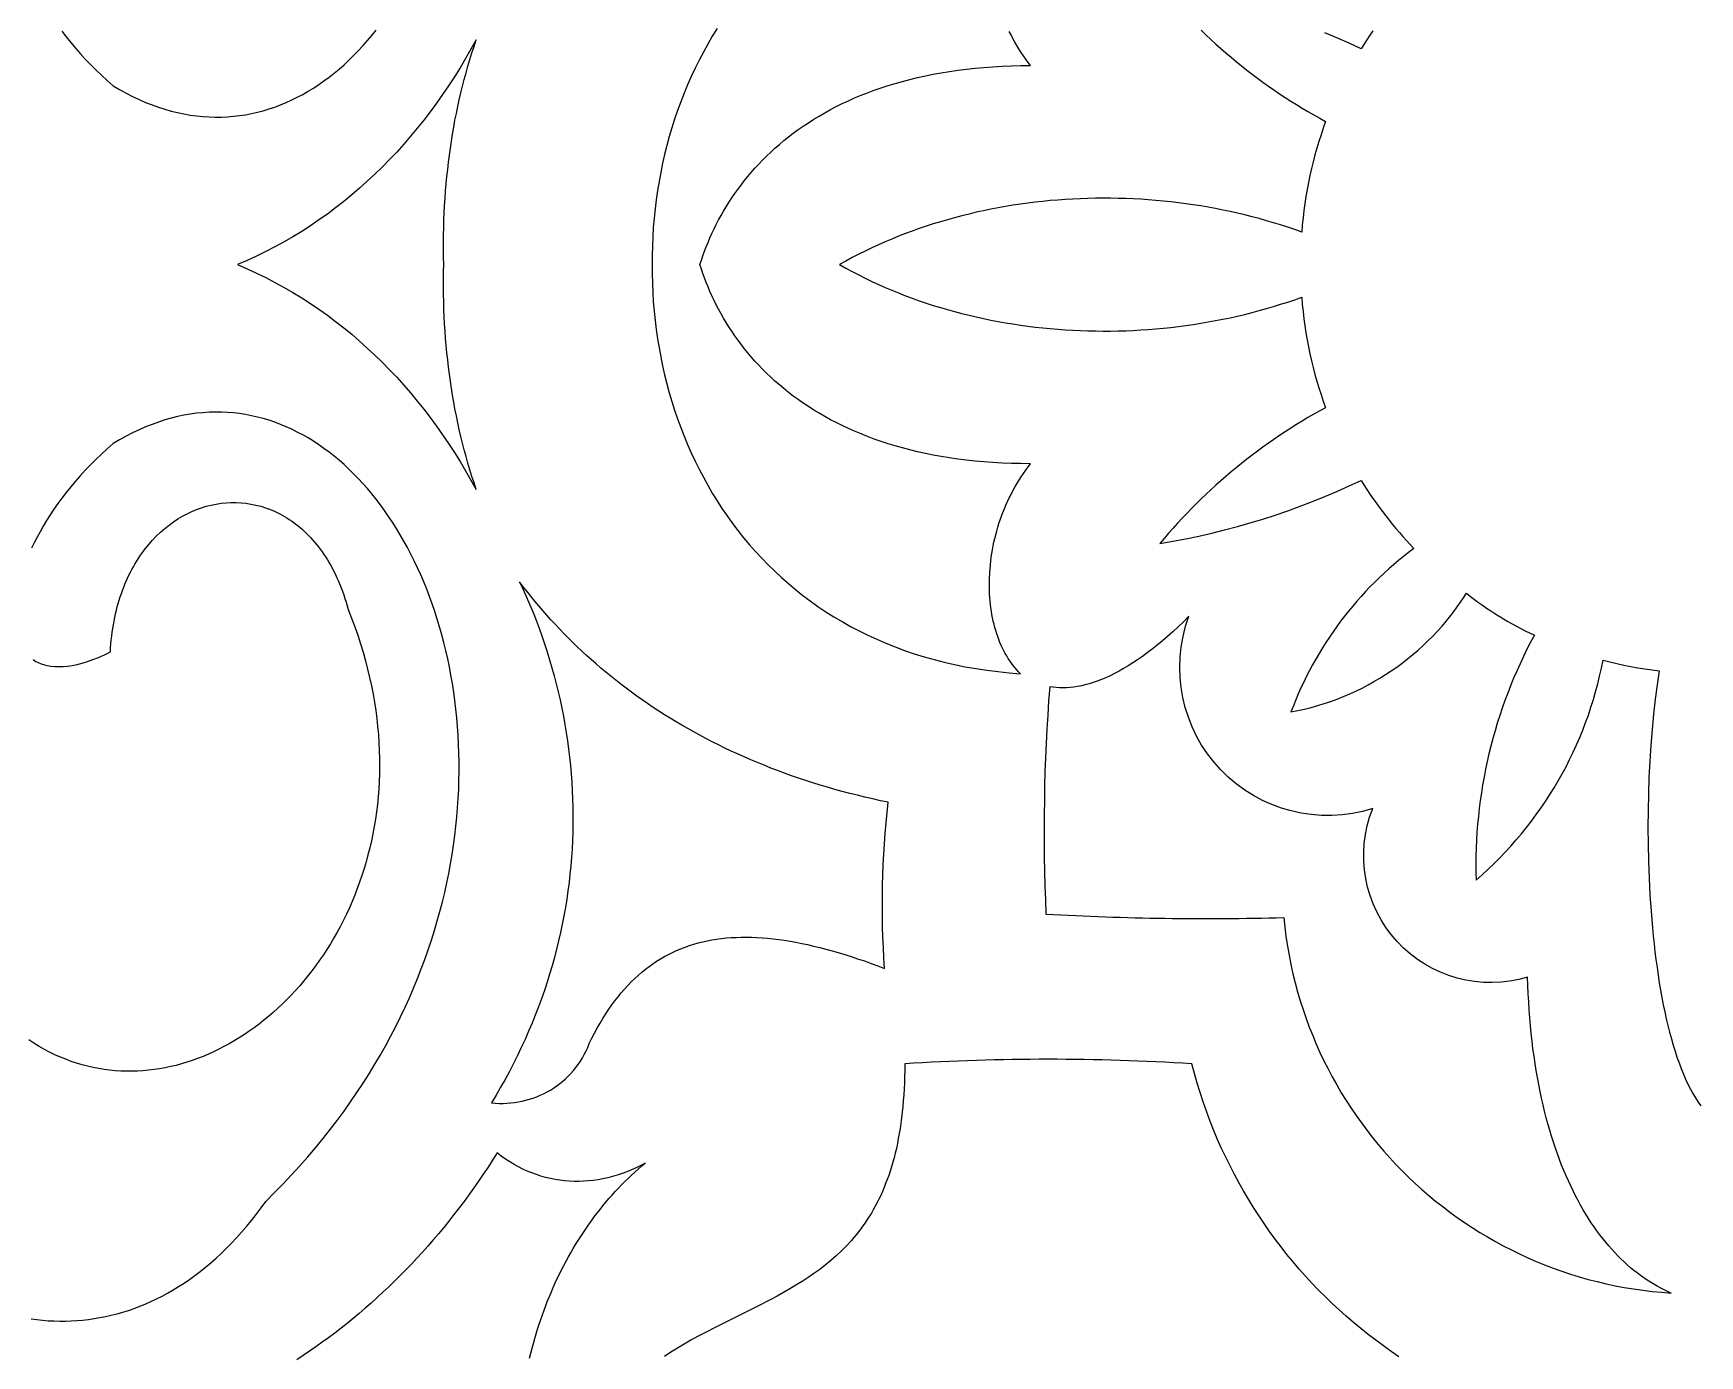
# Model space of a CAD drawing. Extents: x -4950 to -2150, y -1354 to 1346.
# Drawn here: x -2712.7 to -2500.7, y -1168.7 to -1000.5 of the extents above; entities that cross this region are included whole.
import ezdxf

# ---------------------------------------------------------------- set-up
doc = ezdxf.new("R2010")
doc.units = 0
doc.layers.add('LAYER_1', color=18, linetype='CONTINUOUS')

msp = doc.modelspace()

# ---------------------------------------------------------------- linework, layer by layer
at = {"layer": 'LAYER_1'}
for points in [[(-2709.1, -1000.2), (-2708.56, -1000.91), (-2707.99, -1001.62), (-2707.39, -1002.33), (-2706.78, -1003.03), (-2706.14, -1003.73), (-2705.48, -1004.43), (-2704.79, -1005.11), (-2704.08, -1005.79), (-2703.35, -1006.46), (-2702.6, -1007.13), (-2701.77, -1007.62), (-2700.94, -1008.07), (-2700.11, -1008.49), (-2699.29, -1008.88), (-2698.47, -1009.24), (-2697.64, -1009.57), (-2696.83, -1009.86), (-2696.01, -1010.12), (-2695.2, -1010.35), (-2694.39, -1010.55), (-2693.58, -1010.72), (-2692.78, -1010.86), (-2691.98, -1010.97), (-2691.18, -1011.05), (-2690.39, -1011.1), (-2689.6, -1011.12), (-2688.82, -1011.12), (-2688.04, -1011.08), (-2687.27, -1011.02), (-2686.5, -1010.93), (-2685.74, -1010.82), (-2684.98, -1010.67), (-2684.23, -1010.5), (-2683.49, -1010.31), (-2682.75, -1010.08), (-2682.02, -1009.84), (-2681.29, -1009.56), (-2680.57, -1009.27), (-2679.86, -1008.94), (-2679.16, -1008.6), (-2678.47, -1008.23), (-2677.78, -1007.83), (-2677.1, -1007.42), (-2676.43, -1006.98), (-2675.77, -1006.51), (-2675.12, -1006.03), (-2674.47, -1005.52), (-2673.84, -1005), (-2673.22, -1004.45), (-2672.6, -1003.88), (-2672, -1003.29), (-2671.4, -1002.67), (-2670.82, -1002.04), (-2670.24, -1001.39), (-2669.68, -1000.72), (-2669.13, -1000.04)], [(-2625.75, -999.84), (-2626.36, -1000.83), (-2626.94, -1001.83), (-2627.5, -1002.84), (-2628.04, -1003.86), (-2628.56, -1004.9), (-2629.05, -1005.95), (-2629.52, -1007.01), (-2629.96, -1008.09), (-2630.38, -1009.17), (-2630.78, -1010.26), (-2631.16, -1011.36), (-2631.51, -1012.48), (-2631.84, -1013.6), (-2632.15, -1014.72), (-2632.43, -1015.86), (-2632.69, -1017), (-2632.93, -1018.15), (-2633.14, -1019.31), (-2633.33, -1020.47), (-2633.5, -1021.63), (-2633.64, -1022.8), (-2633.77, -1023.98), (-2633.87, -1025.16), (-2633.94, -1026.34), (-2633.99, -1027.52), (-2634.02, -1028.71), (-2634.03, -1029.89), (-2634.02, -1031.08), (-2633.99, -1032.26), (-2633.94, -1033.45), (-2633.87, -1034.63), (-2633.77, -1035.81), (-2633.64, -1036.98), (-2633.5, -1038.15), (-2633.33, -1039.32), (-2633.14, -1040.48), (-2632.93, -1041.63), (-2632.69, -1042.78), (-2632.43, -1043.92), (-2632.15, -1045.06), (-2631.84, -1046.19), (-2631.51, -1047.31), (-2631.16, -1048.42), (-2630.78, -1049.52), (-2630.38, -1050.62), (-2629.96, -1051.7), (-2629.52, -1052.77), (-2629.05, -1053.83), (-2628.56, -1054.88), (-2628.04, -1055.92), (-2627.5, -1056.95), (-2626.94, -1057.96), (-2626.36, -1058.96), (-2625.75, -1059.94), (-2625.13, -1060.91), (-2624.47, -1061.87), (-2623.8, -1062.81), (-2623.1, -1063.73), (-2622.38, -1064.64), (-2621.63, -1065.53), (-2620.87, -1066.4), (-2620.07, -1067.26), (-2619.26, -1068.09), (-2618.42, -1068.91), (-2617.56, -1069.71), (-2616.68, -1070.48), (-2615.78, -1071.24), (-2614.85, -1071.98), (-2613.9, -1072.69), (-2612.92, -1073.38), (-2611.92, -1074.05), (-2610.9, -1074.7), (-2609.86, -1075.32), (-2608.79, -1075.92), (-2607.7, -1076.5), (-2606.59, -1077.04), (-2605.45, -1077.57), (-2604.29, -1078.07), (-2603.11, -1078.54), (-2601.91, -1078.98), (-2600.68, -1079.4), (-2599.43, -1079.79), (-2598.15, -1080.15), (-2596.86, -1080.48), (-2595.54, -1080.78), (-2594.19, -1081.05), (-2592.83, -1081.29), (-2591.44, -1081.5), (-2590.03, -1081.68), (-2588.59, -1081.82), (-2587.14, -1081.94), (-2587.39, -1081.69), (-2587.63, -1081.44), (-2587.86, -1081.17), (-2588.09, -1080.9), (-2588.3, -1080.61), (-2588.52, -1080.31), (-2588.72, -1080.01), (-2588.91, -1079.69), (-2589.1, -1079.37), (-2589.28, -1079.03), (-2589.45, -1078.69), (-2589.61, -1078.34), (-2589.77, -1077.98), (-2589.91, -1077.61), (-2590.05, -1077.23), (-2590.18, -1076.85), (-2590.3, -1076.46), (-2590.42, -1076.06), (-2590.52, -1075.66), (-2590.62, -1075.25), (-2590.71, -1074.83), (-2590.79, -1074.41), (-2590.86, -1073.99), (-2590.92, -1073.56), (-2590.98, -1073.12), (-2591.02, -1072.68), (-2591.06, -1072.23), (-2591.09, -1071.78), (-2591.1, -1071.33), (-2591.11, -1070.87), (-2591.11, -1069.95), (-2591.07, -1069.01), (-2591.03, -1068.54), (-2590.99, -1068.07), (-2590.93, -1067.6), (-2590.87, -1067.12), (-2590.8, -1066.65), (-2590.72, -1066.17), (-2590.63, -1065.69), (-2590.53, -1065.22), (-2590.42, -1064.74), (-2590.3, -1064.26), (-2590.17, -1063.79), (-2590.03, -1063.31), (-2589.89, -1062.84), (-2589.73, -1062.36), (-2589.56, -1061.89), (-2589.39, -1061.42), (-2589.2, -1060.96), (-2589, -1060.49), (-2588.8, -1060.03), (-2588.58, -1059.57), (-2588.36, -1059.12), (-2588.12, -1058.67), (-2587.87, -1058.22), (-2587.62, -1057.78), (-2587.35, -1057.34), (-2587.07, -1056.9), (-2586.79, -1056.48), (-2586.49, -1056.05), (-2586.18, -1055.63), (-2585.86, -1055.22), (-2587.09, -1055.21), (-2588.3, -1055.18), (-2589.49, -1055.14), (-2590.66, -1055.07), (-2591.81, -1054.99), (-2592.93, -1054.88), (-2594.04, -1054.76), (-2595.12, -1054.63), (-2596.19, -1054.47), (-2597.23, -1054.3), (-2598.26, -1054.12), (-2599.26, -1053.92), (-2600.25, -1053.7), (-2601.22, -1053.47), (-2602.16, -1053.22), (-2603.09, -1052.96), (-2604, -1052.68), (-2604.89, -1052.39), (-2605.76, -1052.09), (-2606.61, -1051.77), (-2607.44, -1051.44), (-2608.26, -1051.1), (-2609.05, -1050.75), (-2609.83, -1050.38), (-2610.59, -1050), (-2611.34, -1049.62), (-2612.06, -1049.22), (-2612.77, -1048.81), (-2613.46, -1048.39), (-2614.14, -1047.96), (-2614.79, -1047.52), (-2615.43, -1047.07), (-2616.06, -1046.61), (-2616.66, -1046.15), (-2617.25, -1045.67), (-2617.83, -1045.19), (-2618.39, -1044.7), (-2618.93, -1044.21), (-2619.45, -1043.7), (-2619.97, -1043.2), (-2620.46, -1042.68), (-2620.94, -1042.16), (-2621.41, -1041.63), (-2621.86, -1041.1), (-2622.29, -1040.56), (-2622.71, -1040.02), (-2623.12, -1039.48), (-2623.51, -1038.93), (-2623.89, -1038.37), (-2624.25, -1037.82), (-2624.6, -1037.26), (-2624.93, -1036.7), (-2625.25, -1036.14), (-2625.56, -1035.57), (-2625.86, -1035), (-2626.14, -1034.44), (-2626.41, -1033.87), (-2626.66, -1033.3), (-2626.9, -1032.73), (-2627.13, -1032.16), (-2627.35, -1031.59), (-2627.56, -1031.02), (-2627.75, -1030.46), (-2627.93, -1029.89), (-2627.75, -1029.33), (-2627.56, -1028.76), (-2627.35, -1028.19), (-2627.13, -1027.62), (-2626.9, -1027.06), (-2626.66, -1026.49), (-2626.41, -1025.92), (-2626.14, -1025.35), (-2625.86, -1024.78), (-2625.56, -1024.21), (-2625.25, -1023.65), (-2624.93, -1023.09), (-2624.6, -1022.53), (-2624.25, -1021.97), (-2623.89, -1021.41), (-2623.51, -1020.86), (-2623.12, -1020.31), (-2622.71, -1019.76), (-2622.29, -1019.22), (-2621.86, -1018.69), (-2621.41, -1018.15), (-2620.94, -1017.63), (-2620.46, -1017.11), (-2619.97, -1016.59), (-2619.45, -1016.08), (-2618.93, -1015.58), (-2618.39, -1015.08), (-2617.83, -1014.59), (-2617.25, -1014.11), (-2616.66, -1013.64), (-2616.06, -1013.17), (-2615.43, -1012.71), (-2614.79, -1012.27), (-2614.14, -1011.83), (-2613.46, -1011.4), (-2612.77, -1010.98), (-2612.06, -1010.57), (-2611.34, -1010.17), (-2610.59, -1009.78), (-2609.83, -1009.4), (-2609.05, -1009.04), (-2608.26, -1008.68), (-2607.44, -1008.34), (-2606.61, -1008.01), (-2605.76, -1007.7), (-2604.89, -1007.39), (-2604, -1007.1), (-2603.09, -1006.83), (-2602.16, -1006.57), (-2601.22, -1006.32), (-2600.25, -1006.09), (-2599.26, -1005.87), (-2598.26, -1005.67), (-2597.23, -1005.48), (-2596.19, -1005.31), (-2595.12, -1005.16), (-2594.04, -1005.02), (-2592.93, -1004.9), (-2591.81, -1004.8), (-2590.66, -1004.71), (-2589.49, -1004.65), (-2588.3, -1004.6), (-2587.09, -1004.57), (-2585.86, -1004.56), (-2586.18, -1004.15), (-2586.49, -1003.73), (-2586.79, -1003.31), (-2587.07, -1002.88), (-2587.35, -1002.45), (-2587.62, -1002.01), (-2587.87, -1001.57), (-2588.12, -1001.12), (-2588.36, -1000.67), (-2588.58, -1000.21)], [(-2542.32, -1000.14), (-2542.7, -1000.71), (-2543.09, -1001.28), (-2543.46, -1001.86), (-2543.83, -1002.44), (-2545.35, -1001.73), (-2546.89, -1001.05), (-2548.44, -1000.39)], [(-2713.02, -1164.04), (-2712.29, -1164.13), (-2711.57, -1164.21), (-2710.84, -1164.27), (-2710.12, -1164.3), (-2709.39, -1164.32), (-2708.66, -1164.32), (-2707.93, -1164.29), (-2707.2, -1164.25), (-2706.47, -1164.19), (-2705.74, -1164.11), (-2705.01, -1164.01), (-2704.28, -1163.88), (-2703.55, -1163.74), (-2702.83, -1163.58), (-2702.1, -1163.39), (-2701.38, -1163.19), (-2700.65, -1162.96), (-2699.93, -1162.71), (-2699.21, -1162.44), (-2698.5, -1162.15), (-2697.78, -1161.83), (-2697.07, -1161.5), (-2696.36, -1161.14), (-2695.66, -1160.76), (-2694.96, -1160.36), (-2694.26, -1159.93), (-2693.57, -1159.48), (-2692.88, -1159.01), (-2692.19, -1158.52), (-2691.51, -1158), (-2690.83, -1157.46), (-2690.16, -1156.9), (-2689.5, -1156.31), (-2688.84, -1155.7), (-2688.18, -1155.06), (-2687.53, -1154.4), (-2686.89, -1153.72), (-2686.25, -1153.01), (-2685.62, -1152.28), (-2685, -1151.52), (-2684.38, -1150.74), (-2683.77, -1149.93), (-2683.17, -1149.09), (-2682.05, -1147.98), (-2680.95, -1146.85), (-2679.88, -1145.72), (-2678.85, -1144.58), (-2677.84, -1143.44), (-2676.86, -1142.28), (-2675.91, -1141.12), (-2674.98, -1139.96), (-2674.09, -1138.79), (-2673.22, -1137.61), (-2672.38, -1136.43), (-2671.57, -1135.24), (-2670.78, -1134.05), (-2670.02, -1132.85), (-2669.29, -1131.65), (-2668.59, -1130.45), (-2667.91, -1129.24), (-2667.25, -1128.03), (-2666.62, -1126.82), (-2666.02, -1125.6), (-2665.45, -1124.39), (-2664.89, -1123.17), (-2664.37, -1121.95), (-2663.86, -1120.73), (-2663.39, -1119.51), (-2662.93, -1118.29), (-2662.5, -1117.07), (-2662.09, -1115.85), (-2661.71, -1114.63), (-2661.35, -1113.41), (-2661.02, -1112.2), (-2660.7, -1110.98), (-2660.41, -1109.77), (-2660.14, -1108.56), (-2659.9, -1107.35), (-2659.67, -1106.14), (-2659.47, -1104.94), (-2659.29, -1103.75), (-2659.13, -1102.55), (-2658.99, -1101.36), (-2658.87, -1100.18), (-2658.77, -1099), (-2658.69, -1097.83), (-2658.63, -1096.66), (-2658.6, -1095.49), (-2658.58, -1094.34), (-2658.58, -1093.19), (-2658.6, -1092.05), (-2658.64, -1090.91), (-2658.7, -1089.78), (-2658.78, -1088.67), (-2658.87, -1087.56), (-2658.98, -1086.45), (-2659.11, -1085.36), (-2659.26, -1084.28), (-2659.43, -1083.2), (-2659.61, -1082.14), (-2659.81, -1081.08), (-2660.03, -1080.04), (-2660.26, -1079.01), (-2660.51, -1077.99), (-2660.78, -1076.98), (-2661.06, -1075.98), (-2661.36, -1075), (-2661.67, -1074.02), (-2662, -1073.07), (-2662.34, -1072.12), (-2662.7, -1071.19), (-2663.07, -1070.27), (-2663.46, -1069.36), (-2663.86, -1068.47), (-2664.28, -1067.6), (-2664.7, -1066.74), (-2665.14, -1065.9), (-2665.6, -1065.07), (-2666.07, -1064.26), (-2666.55, -1063.46), (-2667.04, -1062.68), (-2667.54, -1061.92), (-2668.06, -1061.18), (-2668.59, -1060.46), (-2669.13, -1059.75), (-2669.68, -1059.06), (-2670.24, -1058.39), (-2670.82, -1057.74), (-2671.4, -1057.11), (-2672, -1056.5), (-2672.6, -1055.91), (-2673.22, -1055.34), (-2673.84, -1054.79), (-2674.47, -1054.26), (-2675.12, -1053.76), (-2675.77, -1053.27), (-2676.43, -1052.81), (-2677.1, -1052.37), (-2677.78, -1051.95), (-2678.47, -1051.56), (-2679.16, -1051.19), (-2679.86, -1050.84), (-2680.57, -1050.52), (-2681.29, -1050.22), (-2682.02, -1049.95), (-2682.75, -1049.7), (-2683.49, -1049.48), (-2684.23, -1049.28), (-2684.98, -1049.11), (-2685.74, -1048.97), (-2686.5, -1048.85), (-2687.27, -1048.76), (-2688.04, -1048.7), (-2688.82, -1048.67), (-2689.6, -1048.66), (-2690.39, -1048.68), (-2691.18, -1048.73), (-2691.98, -1048.81), (-2692.78, -1048.92), (-2693.58, -1049.06), (-2694.39, -1049.23), (-2695.2, -1049.43), (-2696.01, -1049.66), (-2696.83, -1049.93), (-2697.64, -1050.22), (-2698.47, -1050.54), (-2699.29, -1050.9), (-2700.11, -1051.29), (-2700.94, -1051.71), (-2701.77, -1052.17), (-2702.6, -1052.66), (-2703.35, -1053.32), (-2704.08, -1053.99), (-2704.79, -1054.67), (-2705.48, -1055.36), (-2706.14, -1056.05), (-2706.78, -1056.75), (-2707.39, -1057.46), (-2707.99, -1058.16), (-2708.56, -1058.88), (-2709.1, -1059.59), (-2709.63, -1060.3), (-2710.12, -1061.02), (-2710.6, -1061.74), (-2711.05, -1062.45), (-2711.48, -1063.17), (-2711.89, -1063.88), (-2712.27, -1064.58), (-2712.63, -1065.29), (-2712.96, -1065.99)], [(-2712.76, -1080.15), (-2712.59, -1080.27), (-2712.41, -1080.37), (-2712.22, -1080.47), (-2712.03, -1080.56), (-2711.83, -1080.64), (-2711.62, -1080.72), (-2711.41, -1080.79), (-2711.19, -1080.85), (-2710.97, -1080.9), (-2710.74, -1080.94), (-2710.5, -1080.98), (-2710.01, -1081.03), (-2709.49, -1081.04), (-2708.95, -1081.03), (-2708.39, -1080.97), (-2707.79, -1080.88), (-2707.18, -1080.76), (-2706.53, -1080.59), (-2705.87, -1080.39), (-2705.17, -1080.15), (-2704.45, -1079.87), (-2703.71, -1079.55), (-2702.94, -1079.18), (-2702.91, -1078.67), (-2702.87, -1078.16), (-2702.83, -1077.66), (-2702.77, -1077.16), (-2702.71, -1076.67), (-2702.64, -1076.19), (-2702.56, -1075.72), (-2702.48, -1075.25), (-2702.38, -1074.79), (-2702.29, -1074.33), (-2702.18, -1073.88), (-2702.07, -1073.44), (-2701.95, -1073.01), (-2701.82, -1072.58), (-2701.69, -1072.16), (-2701.55, -1071.75), (-2701.4, -1071.34), (-2701.25, -1070.94), (-2701.09, -1070.55), (-2700.93, -1070.16), (-2700.75, -1069.78), (-2700.58, -1069.41), (-2700.4, -1069.04), (-2700.21, -1068.68), (-2700.02, -1068.33), (-2699.82, -1067.99), (-2699.62, -1067.65), (-2699.41, -1067.32), (-2699.19, -1067), (-2698.98, -1066.68), (-2698.75, -1066.37), (-2698.53, -1066.07), (-2698.06, -1065.49), (-2697.57, -1064.94), (-2697.07, -1064.42), (-2696.55, -1063.92), (-2696.02, -1063.46), (-2695.48, -1063.03), (-2694.92, -1062.62), (-2694.35, -1062.25), (-2693.77, -1061.9), (-2693.18, -1061.59), (-2692.59, -1061.31), (-2691.98, -1061.06), (-2691.37, -1060.83), (-2690.75, -1060.64), (-2690.12, -1060.48), (-2689.5, -1060.36), (-2688.86, -1060.26), (-2688.23, -1060.19), (-2687.6, -1060.16), (-2686.96, -1060.16), (-2686.32, -1060.19), (-2685.69, -1060.25), (-2685.06, -1060.35), (-2684.43, -1060.48), (-2683.81, -1060.64), (-2683.19, -1060.83), (-2682.57, -1061.06), (-2681.97, -1061.32), (-2681.37, -1061.62), (-2680.78, -1061.95), (-2680.48, -1062.12), (-2680.2, -1062.31), (-2679.91, -1062.5), (-2679.62, -1062.7), (-2679.34, -1062.91), (-2679.07, -1063.13), (-2678.79, -1063.36), (-2678.52, -1063.6), (-2678.25, -1063.84), (-2677.99, -1064.1), (-2677.73, -1064.36), (-2677.47, -1064.63), (-2677.21, -1064.91), (-2676.96, -1065.2), (-2676.72, -1065.49), (-2676.48, -1065.8), (-2676.24, -1066.11), (-2676.01, -1066.44), (-2675.78, -1066.77), (-2675.55, -1067.11), (-2675.33, -1067.46), (-2675.12, -1067.82), (-2674.91, -1068.19), (-2674.7, -1068.56), (-2674.51, -1068.95), (-2674.31, -1069.34), (-2674.12, -1069.75), (-2673.94, -1070.16), (-2673.76, -1070.58), (-2673.59, -1071.01), (-2673.42, -1071.45), (-2673.26, -1071.9), (-2673.11, -1072.36), (-2672.96, -1072.83), (-2672.82, -1073.3), (-2672.68, -1073.79), (-2672.26, -1074.88), (-2671.85, -1075.97), (-2671.47, -1077.06), (-2671.12, -1078.14), (-2670.79, -1079.21), (-2670.49, -1080.29), (-2670.22, -1081.35), (-2669.96, -1082.42), (-2669.73, -1083.47), (-2669.53, -1084.53), (-2669.35, -1085.57), (-2669.19, -1086.61), (-2669.05, -1087.65), (-2668.94, -1088.68), (-2668.85, -1089.7), (-2668.78, -1090.71), (-2668.73, -1091.72), (-2668.71, -1092.72), (-2668.7, -1093.72), (-2668.72, -1094.7), (-2668.75, -1095.68), (-2668.81, -1096.65), (-2668.89, -1097.62), (-2668.98, -1098.57), (-2669.1, -1099.52), (-2669.23, -1100.45), (-2669.38, -1101.38), (-2669.55, -1102.3), (-2669.74, -1103.21), (-2669.95, -1104.11), (-2670.17, -1105), (-2670.41, -1105.88), (-2670.67, -1106.75), (-2670.94, -1107.61), (-2671.23, -1108.45), (-2671.54, -1109.29), (-2671.86, -1110.12), (-2672.19, -1110.93), (-2672.54, -1111.73), (-2672.91, -1112.53), (-2673.29, -1113.31), (-2673.68, -1114.07), (-2674.09, -1114.83), (-2674.51, -1115.57), (-2674.95, -1116.3), (-2675.39, -1117.02), (-2675.85, -1117.72), (-2676.32, -1118.41), (-2676.81, -1119.08), (-2677.3, -1119.75), (-2677.81, -1120.39), (-2678.32, -1121.03), (-2678.85, -1121.65), (-2679.39, -1122.25), (-2679.94, -1122.84), (-2680.49, -1123.41), (-2681.06, -1123.97), (-2681.64, -1124.52), (-2682.22, -1125.04), (-2682.81, -1125.56), (-2683.42, -1126.05), (-2684.03, -1126.53), (-2684.64, -1126.99), (-2685.27, -1127.44), (-2685.9, -1127.86), (-2686.54, -1128.27), (-2687.18, -1128.67), (-2687.83, -1129.04), (-2688.49, -1129.4), (-2689.15, -1129.74), (-2689.81, -1130.06), (-2690.48, -1130.36), (-2691.16, -1130.65), (-2691.84, -1130.91), (-2692.52, -1131.16), (-2693.21, -1131.38), (-2693.9, -1131.59), (-2694.59, -1131.78), (-2695.29, -1131.94), (-2695.99, -1132.09), (-2696.69, -1132.22), (-2697.39, -1132.32), (-2698.1, -1132.41), (-2698.8, -1132.47), (-2699.51, -1132.51), (-2700.21, -1132.53), (-2700.92, -1132.53), (-2701.63, -1132.51), (-2702.33, -1132.46), (-2703.04, -1132.39), (-2703.74, -1132.3), (-2704.45, -1132.19), (-2705.15, -1132.05), (-2705.85, -1131.89), (-2706.55, -1131.71), (-2707.24, -1131.5), (-2707.93, -1131.27), (-2708.62, -1131.01), (-2709.31, -1130.74), (-2709.99, -1130.43), (-2710.67, -1130.1), (-2711.34, -1129.75), (-2712.01, -1129.37), (-2712.67, -1128.97), (-2713.33, -1128.54)], [(-2649.6, -1169.03), (-2649.45, -1168.4), (-2649.29, -1167.78), (-2649.12, -1167.16), (-2648.95, -1166.55), (-2648.77, -1165.94), (-2648.59, -1165.33), (-2648.39, -1164.73), (-2648.19, -1164.12), (-2647.98, -1163.53), (-2647.77, -1162.93), (-2647.55, -1162.35), (-2647.32, -1161.76), (-2647.08, -1161.18), (-2646.84, -1160.6), (-2646.59, -1160.03), (-2646.34, -1159.47), (-2646.08, -1158.9), (-2645.81, -1158.34), (-2645.53, -1157.79), (-2645.25, -1157.24), (-2644.96, -1156.7), (-2644.67, -1156.16), (-2644.37, -1155.63), (-2644.06, -1155.1), (-2643.75, -1154.57), (-2643.43, -1154.06), (-2643.1, -1153.54), (-2642.77, -1153.04), (-2642.43, -1152.54), (-2642.09, -1152.04), (-2641.74, -1151.55), (-2641.38, -1151.07), (-2641.02, -1150.59), (-2640.65, -1150.12), (-2640.27, -1149.65), (-2639.89, -1149.19), (-2639.51, -1148.74), (-2639.12, -1148.29), (-2638.72, -1147.85), (-2638.31, -1147.42), (-2637.91, -1146.99), (-2637.49, -1146.58), (-2637.07, -1146.16), (-2636.64, -1145.76), (-2636.21, -1145.36), (-2635.78, -1144.97), (-2635.33, -1144.58), (-2634.89, -1144.21), (-2635.47, -1144.52), (-2636.06, -1144.81), (-2636.65, -1145.08), (-2637.25, -1145.33), (-2637.85, -1145.55), (-2638.45, -1145.75), (-2639.06, -1145.93), (-2639.67, -1146.09), (-2640.28, -1146.22), (-2640.89, -1146.33), (-2641.5, -1146.42), (-2642.11, -1146.48), (-2642.73, -1146.53), (-2643.34, -1146.55), (-2643.95, -1146.54), (-2644.56, -1146.51), (-2645.16, -1146.46), (-2645.77, -1146.39), (-2646.37, -1146.29), (-2646.97, -1146.17), (-2647.57, -1146.03), (-2648.16, -1145.87), (-2648.74, -1145.68), (-2649.32, -1145.46), (-2649.9, -1145.23), (-2650.47, -1144.97), (-2651.04, -1144.69), (-2651.59, -1144.38), (-2652.14, -1144.05), (-2652.68, -1143.7), (-2653.22, -1143.32), (-2653.74, -1142.92), (-2654.32, -1143.83), (-2654.9, -1144.73), (-2655.5, -1145.62), (-2656.1, -1146.5), (-2656.71, -1147.37), (-2657.33, -1148.24), (-2657.95, -1149.09), (-2658.59, -1149.93), (-2659.23, -1150.76), (-2659.88, -1151.59), (-2660.54, -1152.4), (-2661.2, -1153.2), (-2661.88, -1153.99), (-2662.56, -1154.78), (-2663.25, -1155.55), (-2663.94, -1156.31), (-2664.65, -1157.06), (-2665.35, -1157.8), (-2666.07, -1158.53), (-2666.8, -1159.25), (-2667.53, -1159.96), (-2668.26, -1160.66), (-2669.01, -1161.34), (-2669.76, -1162.02), (-2670.51, -1162.68), (-2671.28, -1163.34), (-2672.05, -1163.98), (-2672.82, -1164.61), (-2673.6, -1165.23), (-2674.39, -1165.84), (-2675.18, -1166.44), (-2675.98, -1167.02), (-2676.79, -1167.6), (-2677.6, -1168.16), (-2678.41, -1168.71), (-2679.23, -1169.25)]]:
    msp.add_lwpolyline(points, dxfattribs=at)
for points in [[(-2564.18, -1000.07), (-2563.56, -1000.66), (-2562.93, -1001.25), (-2562.3, -1001.83), (-2561.66, -1002.39), (-2561.02, -1002.96), (-2560.36, -1003.51), (-2559.7, -1004.06), (-2559.04, -1004.6), (-2558.37, -1005.13), (-2557.69, -1005.65), (-2557, -1006.16), (-2556.31, -1006.67), (-2555.62, -1007.17), (-2554.92, -1007.66), (-2554.21, -1008.14), (-2553.49, -1008.61), (-2552.77, -1009.08), (-2552.05, -1009.53), (-2551.31, -1009.98), (-2550.58, -1010.42), (-2549.83, -1010.85), (-2549.09, -1011.27), (-2548.33, -1011.69), (-2548.63, -1012.52), (-2548.92, -1013.36), (-2549.19, -1014.21), (-2549.45, -1015.06), (-2549.69, -1015.92), (-2549.92, -1016.79), (-2550.13, -1017.66), (-2550.33, -1018.54), (-2550.52, -1019.42), (-2550.69, -1020.31), (-2550.84, -1021.21), (-2550.98, -1022.1), (-2551.1, -1023.01), (-2551.21, -1023.92), (-2551.3, -1024.83), (-2551.38, -1025.75), (-2552.27, -1025.44), (-2553.16, -1025.13), (-2554.06, -1024.84), (-2554.96, -1024.56), (-2555.87, -1024.3), (-2556.78, -1024.04), (-2557.7, -1023.8), (-2558.62, -1023.57), (-2559.54, -1023.35), (-2560.47, -1023.14), (-2561.41, -1022.95), (-2562.34, -1022.76), (-2563.28, -1022.59), (-2564.23, -1022.43), (-2565.17, -1022.28), (-2566.12, -1022.15), (-2567.07, -1022.02), (-2568.02, -1021.91), (-2568.98, -1021.81), (-2569.93, -1021.72), (-2570.89, -1021.65), (-2571.85, -1021.58), (-2572.81, -1021.53), (-2573.77, -1021.49), (-2574.73, -1021.46), (-2575.69, -1021.45), (-2576.65, -1021.44), (-2577.62, -1021.45), (-2578.58, -1021.47), (-2579.54, -1021.5), (-2580.49, -1021.55), (-2581.45, -1021.6), (-2582.41, -1021.67), (-2583.36, -1021.75), (-2584.32, -1021.85), (-2585.27, -1021.95), (-2586.22, -1022.07), (-2587.17, -1022.2), (-2588.11, -1022.34), (-2589.05, -1022.5), (-2589.99, -1022.66), (-2590.92, -1022.84), (-2591.85, -1023.03), (-2592.78, -1023.23), (-2593.7, -1023.45), (-2594.62, -1023.68), (-2595.54, -1023.92), (-2596.45, -1024.17), (-2597.35, -1024.43), (-2598.25, -1024.71), (-2599.14, -1025), (-2600.03, -1025.3), (-2600.92, -1025.62), (-2601.79, -1025.94), (-2602.66, -1026.28), (-2603.53, -1026.63), (-2604.38, -1027), (-2605.23, -1027.37), (-2606.07, -1027.76), (-2606.91, -1028.16), (-2607.74, -1028.58), (-2608.56, -1029), (-2609.37, -1029.44), (-2610.17, -1029.89), (-2609.37, -1030.34), (-2608.56, -1030.78), (-2607.74, -1031.21), (-2606.91, -1031.62), (-2606.07, -1032.02), (-2605.23, -1032.41), (-2604.38, -1032.79), (-2603.53, -1033.15), (-2602.66, -1033.5), (-2601.79, -1033.84), (-2600.92, -1034.17), (-2600.03, -1034.48), (-2599.14, -1034.78), (-2598.25, -1035.07), (-2597.35, -1035.35), (-2596.45, -1035.61), (-2595.54, -1035.87), (-2594.62, -1036.11), (-2593.7, -1036.33), (-2592.78, -1036.55), (-2591.85, -1036.75), (-2590.92, -1036.94), (-2589.99, -1037.12), (-2589.05, -1037.29), (-2588.11, -1037.44), (-2587.17, -1037.59), (-2586.22, -1037.72), (-2585.27, -1037.83), (-2584.32, -1037.94), (-2583.36, -1038.03), (-2582.41, -1038.11), (-2581.45, -1038.18), (-2580.49, -1038.24), (-2579.54, -1038.28), (-2578.58, -1038.31), (-2577.62, -1038.33), (-2576.65, -1038.34), (-2575.69, -1038.34), (-2574.73, -1038.32), (-2573.77, -1038.3), (-2572.81, -1038.26), (-2571.85, -1038.2), (-2570.89, -1038.14), (-2569.93, -1038.06), (-2568.98, -1037.97), (-2568.02, -1037.87), (-2567.07, -1037.76), (-2566.12, -1037.64), (-2565.17, -1037.5), (-2564.23, -1037.35), (-2563.28, -1037.19), (-2562.34, -1037.02), (-2561.41, -1036.84), (-2560.47, -1036.64), (-2559.54, -1036.44), (-2558.62, -1036.22), (-2557.7, -1035.99), (-2556.78, -1035.74), (-2555.87, -1035.49), (-2554.96, -1035.22), (-2554.06, -1034.94), (-2553.16, -1034.65), (-2552.27, -1034.35), (-2551.38, -1034.04), (-2551.3, -1034.95), (-2551.21, -1035.87), (-2551.1, -1036.78), (-2550.98, -1037.68), (-2550.84, -1038.58), (-2550.69, -1039.47), (-2550.52, -1040.36), (-2550.33, -1041.25), (-2550.13, -1042.12), (-2549.92, -1042.99), (-2549.69, -1043.86), (-2549.45, -1044.72), (-2549.19, -1045.57), (-2548.92, -1046.42), (-2548.63, -1047.26), (-2548.33, -1048.1), (-2549.09, -1048.51), (-2549.83, -1048.93), (-2550.58, -1049.36), (-2551.31, -1049.8), (-2552.05, -1050.25), (-2552.77, -1050.71), (-2553.49, -1051.17), (-2554.21, -1051.65), (-2554.92, -1052.13), (-2555.62, -1052.62), (-2556.31, -1053.11), (-2557, -1053.62), (-2557.69, -1054.14), (-2558.37, -1054.66), (-2559.04, -1055.19), (-2559.7, -1055.73), (-2560.36, -1056.27), (-2561.02, -1056.83), (-2561.66, -1057.39), (-2562.3, -1057.96), (-2562.93, -1058.54), (-2563.56, -1059.12), (-2564.18, -1059.71), (-2564.79, -1060.31), (-2565.4, -1060.92), (-2565.99, -1061.54), (-2566.58, -1062.16), (-2567.17, -1062.79), (-2567.74, -1063.42), (-2568.31, -1064.07), (-2568.87, -1064.72), (-2569.43, -1065.38), (-2567.77, -1065.09), (-2566.11, -1064.77), (-2564.46, -1064.43), (-2562.82, -1064.05), (-2561.19, -1063.65), (-2559.56, -1063.22), (-2557.95, -1062.76), (-2556.34, -1062.27), (-2554.74, -1061.75), (-2553.15, -1061.2), (-2551.57, -1060.63), (-2550, -1060.03), (-2548.44, -1059.4), (-2546.89, -1058.74), (-2545.35, -1058.05), (-2543.83, -1057.34), (-2543.46, -1057.92), (-2543.09, -1058.5), (-2542.7, -1059.08), (-2542.32, -1059.64), (-2541.92, -1060.21), (-2541.52, -1060.76), (-2541.11, -1061.32), (-2540.69, -1061.86), (-2540.27, -1062.4), (-2539.83, -1062.94), (-2539.4, -1063.46), (-2538.95, -1063.99), (-2538.5, -1064.5), (-2538.04, -1065.01), (-2537.58, -1065.52), (-2537.11, -1066.01), (-2537.77, -1066.51), (-2538.42, -1067.02), (-2539.06, -1067.55), (-2539.69, -1068.08), (-2540.31, -1068.62), (-2540.92, -1069.18), (-2541.52, -1069.74), (-2542.11, -1070.32), (-2542.69, -1070.9), (-2543.26, -1071.5), (-2543.81, -1072.11), (-2544.36, -1072.72), (-2544.89, -1073.34), (-2545.41, -1073.98), (-2545.93, -1074.62), (-2546.43, -1075.27), (-2546.91, -1075.94), (-2547.39, -1076.61), (-2547.85, -1077.28), (-2548.3, -1077.97), (-2548.74, -1078.67), (-2549.17, -1079.37), (-2549.59, -1080.08), (-2549.99, -1080.8), (-2550.38, -1081.53), (-2550.76, -1082.26), (-2551.12, -1083), (-2551.47, -1083.75), (-2551.81, -1084.51), (-2552.13, -1085.27), (-2552.44, -1086.04), (-2552.74, -1086.81, 0.209037), (-2530.39, -1071.7), (-2529.89, -1072.1), (-2529.39, -1072.49), (-2528.89, -1072.87), (-2528.37, -1073.24), (-2527.85, -1073.6), (-2527.33, -1073.95), (-2526.79, -1074.29), (-2526.26, -1074.63), (-2525.71, -1074.96), (-2525.17, -1075.28), (-2524.61, -1075.59), (-2524.05, -1075.9), (-2522.93, -1076.48), (-2521.78, -1077.04), (-2522.26, -1077.94), (-2522.72, -1078.84), (-2523.17, -1079.76), (-2523.6, -1080.67), (-2524.01, -1081.6), (-2524.41, -1082.53), (-2524.8, -1083.47), (-2525.17, -1084.41), (-2525.52, -1085.36), (-2525.86, -1086.31), (-2526.18, -1087.27), (-2526.49, -1088.23), (-2526.78, -1089.2), (-2527.05, -1090.17), (-2527.31, -1091.15), (-2527.55, -1092.13), (-2527.78, -1093.12), (-2527.99, -1094.1), (-2528.18, -1095.1), (-2528.36, -1096.09), (-2528.52, -1097.09), (-2528.66, -1098.09), (-2528.79, -1099.09), (-2528.9, -1100.1), (-2529, -1101.11), (-2529.08, -1102.12), (-2529.14, -1103.13), (-2529.18, -1104.15), (-2529.21, -1105.16), (-2529.22, -1106.18), (-2529.22, -1107.2), (-2529.2, -1108.21), (-2528.42, -1107.53), (-2527.65, -1106.82), (-2526.9, -1106.11), (-2526.17, -1105.37), (-2525.46, -1104.63), (-2524.76, -1103.87), (-2524.08, -1103.1), (-2523.42, -1102.31), (-2522.77, -1101.51), (-2522.14, -1100.7), (-2521.53, -1099.87), (-2520.94, -1099.04), (-2520.36, -1098.19), (-2519.8, -1097.33), (-2519.26, -1096.46), (-2518.74, -1095.57), (-2518.24, -1094.68), (-2517.75, -1093.78), (-2517.29, -1092.87), (-2516.84, -1091.94), (-2516.42, -1091.01), (-2516.01, -1090.07), (-2515.62, -1089.12), (-2515.26, -1088.16), (-2514.91, -1087.2), (-2514.58, -1086.22), (-2514.27, -1085.24), (-2513.98, -1084.25), (-2513.72, -1083.25), (-2513.47, -1082.25), (-2513.25, -1081.24), (-2513.04, -1080.23), (-2512.17, -1080.45), (-2511.29, -1080.66), (-2510.4, -1080.85), (-2509.51, -1081.03), (-2508.61, -1081.19), (-2507.71, -1081.34), (-2506.8, -1081.47), (-2505.88, -1081.59), (-2506.02, -1082.46), (-2506.15, -1083.35), (-2506.4, -1085.18), (-2506.61, -1087.08), (-2506.8, -1089.03), (-2506.96, -1091.02), (-2507.09, -1093.06), (-2507.2, -1095.14), (-2507.27, -1097.24), (-2507.31, -1099.36), (-2507.33, -1101.5), (-2507.31, -1103.65), (-2507.27, -1105.8), (-2507.19, -1107.94), (-2507.08, -1110.07), (-2506.93, -1112.18), (-2506.76, -1114.27), (-2506.66, -1115.3), (-2506.55, -1116.32), (-2506.43, -1117.33), (-2506.31, -1118.33), (-2506.17, -1119.32), (-2506.03, -1120.3), (-2505.88, -1121.26), (-2505.72, -1122.21), (-2505.55, -1123.14), (-2505.37, -1124.06), (-2505.19, -1124.96), (-2504.99, -1125.85), (-2504.79, -1126.72), (-2504.57, -1127.56), (-2504.35, -1128.39), (-2504.12, -1129.2), (-2503.88, -1129.98), (-2503.63, -1130.74), (-2503.37, -1131.48), (-2503.1, -1132.2), (-2502.82, -1132.89), (-2502.54, -1133.55), (-2502.24, -1134.19), (-2501.93, -1134.79), (-2501.62, -1135.38), (-2501.29, -1135.93), (-2500.95, -1136.45), (-2500.61, -1136.94)], [(-2539, -1168.88), (-2540, -1168.2), (-2540.99, -1167.49), (-2541.96, -1166.77), (-2542.92, -1166.04), (-2543.87, -1165.28), (-2544.8, -1164.51), (-2545.71, -1163.71), (-2546.61, -1162.9), (-2547.5, -1162.08), (-2548.37, -1161.23), (-2549.23, -1160.37), (-2550.07, -1159.5), (-2550.89, -1158.6), (-2551.69, -1157.7), (-2552.48, -1156.77), (-2553.26, -1155.83), (-2554.01, -1154.87), (-2554.75, -1153.9), (-2555.47, -1152.91), (-2556.17, -1151.91), (-2556.85, -1150.9), (-2557.51, -1149.86), (-2558.16, -1148.82), (-2558.78, -1147.76), (-2559.39, -1146.69), (-2559.98, -1145.6), (-2560.54, -1144.5), (-2561.09, -1143.39), (-2561.61, -1142.26), (-2562.12, -1141.12), (-2562.6, -1139.97), (-2563.06, -1138.81), (-2563.5, -1137.63), (-2563.92, -1136.44), (-2564.31, -1135.24), (-2564.68, -1134.03), (-2565.03, -1132.81), (-2565.36, -1131.57, 0.030769), (-2601.89, -1131.57), (-2601.89, -1132.4), (-2601.91, -1133.21), (-2601.93, -1134), (-2601.97, -1134.78), (-2602.01, -1135.54), (-2602.07, -1136.29), (-2602.13, -1137.02), (-2602.2, -1137.74), (-2602.28, -1138.44), (-2602.37, -1139.12), (-2602.47, -1139.8), (-2602.58, -1140.45), (-2602.7, -1141.1), (-2602.82, -1141.73), (-2602.95, -1142.35), (-2603.09, -1142.95), (-2603.24, -1143.54), (-2603.4, -1144.12), (-2603.57, -1144.69), (-2603.74, -1145.24), (-2603.92, -1145.78), (-2604.11, -1146.31), (-2604.31, -1146.83), (-2604.51, -1147.34), (-2604.72, -1147.83), (-2604.94, -1148.32), (-2605.16, -1148.79), (-2605.39, -1149.25), (-2605.63, -1149.7), (-2605.88, -1150.15), (-2606.13, -1150.58), (-2606.39, -1151), (-2606.65, -1151.41), (-2606.92, -1151.82), (-2607.2, -1152.21), (-2607.48, -1152.6), (-2607.77, -1152.97), (-2608.06, -1153.34), (-2608.36, -1153.7), (-2608.67, -1154.06), (-2609.29, -1154.74), (-2609.94, -1155.39), (-2610.6, -1156.01), (-2611.28, -1156.61), (-2611.99, -1157.19), (-2612.7, -1157.74), (-2613.44, -1158.27), (-2614.18, -1158.78), (-2614.95, -1159.28), (-2615.72, -1159.76), (-2616.51, -1160.23), (-2617.31, -1160.68), (-2618.11, -1161.13), (-2618.93, -1161.56), (-2620.59, -1162.42), (-2622.27, -1163.26), (-2623.97, -1164.1), (-2625.68, -1164.96), (-2627.39, -1165.84), (-2628.24, -1166.3), (-2629.09, -1166.77), (-2629.94, -1167.26), (-2630.79, -1167.76), (-2631.63, -1168.28), (-2632.46, -1168.82)]]:
    msp.add_lwpolyline(points, format="xyb", dxfattribs=at)
for points in [[(-2656.4, -1058.49), (-2656.68, -1057.66), (-2656.95, -1056.83), (-2657.21, -1055.99), (-2657.45, -1055.15), (-2657.69, -1054.3), (-2657.92, -1053.45), (-2658.14, -1052.6), (-2658.35, -1051.74), (-2658.55, -1050.87), (-2658.74, -1050.01), (-2658.92, -1049.14), (-2659.1, -1048.26), (-2659.26, -1047.38), (-2659.41, -1046.5), (-2659.55, -1045.61), (-2659.69, -1044.72), (-2659.81, -1043.82), (-2659.93, -1042.92), (-2660.03, -1042.02), (-2660.13, -1041.11), (-2660.22, -1040.2), (-2660.29, -1039.28), (-2660.36, -1038.36), (-2660.42, -1037.44), (-2660.47, -1036.51), (-2660.51, -1035.58), (-2660.54, -1034.64), (-2660.56, -1033.7), (-2660.57, -1032.75), (-2660.57, -1031.8), (-2660.56, -1030.85), (-2660.54, -1029.89), (-2660.56, -1028.93), (-2660.57, -1027.98), (-2660.57, -1027.03), (-2660.56, -1026.09), (-2660.54, -1025.15), (-2660.51, -1024.21), (-2660.47, -1023.28), (-2660.42, -1022.35), (-2660.36, -1021.42), (-2660.29, -1020.5), (-2660.22, -1019.59), (-2660.13, -1018.67), (-2660.03, -1017.77), (-2659.93, -1016.86), (-2659.81, -1015.96), (-2659.69, -1015.07), (-2659.55, -1014.17), (-2659.41, -1013.29), (-2659.26, -1012.4), (-2659.1, -1011.52), (-2658.92, -1010.65), (-2658.74, -1009.78), (-2658.55, -1008.91), (-2658.35, -1008.05), (-2658.14, -1007.19), (-2657.92, -1006.33), (-2657.69, -1005.48), (-2657.45, -1004.64), (-2657.21, -1003.79), (-2656.95, -1002.96), (-2656.68, -1002.12), (-2656.4, -1001.29), (-2657.07, -1002.49), (-2657.75, -1003.67), (-2658.45, -1004.84), (-2659.18, -1005.99), (-2659.92, -1007.13), (-2660.68, -1008.25), (-2661.46, -1009.35), (-2662.25, -1010.43), (-2663.07, -1011.49), (-2663.91, -1012.54), (-2664.76, -1013.56), (-2665.63, -1014.57), (-2666.52, -1015.56), (-2667.43, -1016.52), (-2668.36, -1017.47), (-2669.3, -1018.39), (-2670.27, -1019.29), (-2671.25, -1020.17), (-2672.24, -1021.02), (-2673.26, -1021.86), (-2674.29, -1022.67), (-2675.34, -1023.45), (-2676.41, -1024.21), (-2677.49, -1024.95), (-2678.59, -1025.66), (-2679.71, -1026.34), (-2680.85, -1027), (-2682, -1027.64), (-2683.16, -1028.24), (-2684.35, -1028.82), (-2685.55, -1029.37), (-2686.76, -1029.89), (-2685.55, -1030.41), (-2684.35, -1030.97), (-2683.16, -1031.54), (-2682, -1032.15), (-2680.85, -1032.78), (-2679.71, -1033.44), (-2678.59, -1034.13), (-2677.49, -1034.84), (-2676.41, -1035.57), (-2675.34, -1036.33), (-2674.29, -1037.12), (-2673.26, -1037.93), (-2672.24, -1038.76), (-2671.25, -1039.62), (-2670.27, -1040.5), (-2669.3, -1041.4), (-2668.36, -1042.32), (-2667.43, -1043.26), (-2666.52, -1044.23), (-2665.63, -1045.21), (-2664.76, -1046.22), (-2663.91, -1047.25), (-2663.07, -1048.29), (-2662.25, -1049.36), (-2661.46, -1050.44), (-2660.68, -1051.54), (-2659.92, -1052.66), (-2659.18, -1053.79), (-2658.45, -1054.94), (-2657.75, -1056.11), (-2657.07, -1057.3)], [(-2654.47, -1136.56), (-2653.97, -1136.6), (-2653.47, -1136.63), (-2652.98, -1136.63), (-2652.49, -1136.61), (-2652, -1136.57), (-2651.51, -1136.52), (-2651.03, -1136.44), (-2650.55, -1136.34), (-2650.08, -1136.23), (-2649.61, -1136.1), (-2649.15, -1135.95), (-2648.7, -1135.78), (-2648.26, -1135.59), (-2647.82, -1135.39), (-2647.39, -1135.16), (-2646.97, -1134.93), (-2646.56, -1134.67), (-2646.16, -1134.4), (-2645.78, -1134.11), (-2645.4, -1133.81), (-2645.04, -1133.49), (-2644.69, -1133.15), (-2644.35, -1132.8), (-2644.03, -1132.44), (-2643.72, -1132.06), (-2643.43, -1131.66), (-2643.15, -1131.26), (-2642.89, -1130.83), (-2642.65, -1130.4), (-2642.42, -1129.95), (-2642.22, -1129.49), (-2642.03, -1129.01), (-2641.69, -1128.34), (-2641.35, -1127.68), (-2641, -1127.03), (-2640.64, -1126.41), (-2640.28, -1125.8), (-2639.91, -1125.22), (-2639.53, -1124.65), (-2639.14, -1124.1), (-2638.75, -1123.56), (-2638.35, -1123.05), (-2637.94, -1122.55), (-2637.53, -1122.07), (-2637.11, -1121.61), (-2636.68, -1121.16), (-2636.24, -1120.74), (-2635.79, -1120.33), (-2635.34, -1119.93), (-2634.88, -1119.56), (-2634.41, -1119.2), (-2633.93, -1118.86), (-2633.45, -1118.53), (-2632.96, -1118.23), (-2632.46, -1117.93), (-2631.95, -1117.66), (-2631.43, -1117.4), (-2630.91, -1117.16), (-2630.37, -1116.94), (-2629.83, -1116.73), (-2629.28, -1116.54), (-2628.72, -1116.36), (-2628.16, -1116.2), (-2627.58, -1116.06), (-2627, -1115.93), (-2626.41, -1115.82), (-2625.81, -1115.72), (-2625.2, -1115.64), (-2624.58, -1115.57), (-2623.96, -1115.52), (-2623.32, -1115.49), (-2622.68, -1115.47), (-2622.02, -1115.47), (-2621.36, -1115.48), (-2620.69, -1115.51), (-2620.01, -1115.55), (-2619.32, -1115.61), (-2618.62, -1115.68), (-2617.92, -1115.77), (-2617.2, -1115.87), (-2616.47, -1115.99), (-2615.74, -1116.12), (-2614.99, -1116.26), (-2614.24, -1116.42), (-2613.48, -1116.6), (-2612.7, -1116.78), (-2611.92, -1116.99), (-2611.13, -1117.2), (-2610.33, -1117.43), (-2609.52, -1117.68), (-2608.7, -1117.94), (-2607.87, -1118.21), (-2607.02, -1118.5), (-2606.17, -1118.8), (-2605.31, -1119.11), (-2604.44, -1119.44), (-2604.53, -1118.11), (-2604.6, -1116.79), (-2604.65, -1115.47), (-2604.69, -1114.15), (-2604.72, -1112.83), (-2604.73, -1111.5), (-2604.72, -1110.18), (-2604.7, -1108.86), (-2604.67, -1107.54), (-2604.61, -1106.22), (-2604.55, -1104.9), (-2604.46, -1103.58), (-2604.37, -1102.26), (-2604.25, -1100.94), (-2604.12, -1099.62), (-2603.98, -1098.31), (-2604.98, -1098.1), (-2605.96, -1097.88), (-2606.94, -1097.65), (-2607.91, -1097.42), (-2608.88, -1097.17), (-2609.83, -1096.92), (-2610.78, -1096.66), (-2611.71, -1096.39), (-2612.64, -1096.11), (-2613.56, -1095.83), (-2614.48, -1095.53), (-2615.38, -1095.23), (-2616.28, -1094.92), (-2617.17, -1094.6), (-2618.05, -1094.28), (-2618.92, -1093.95), (-2619.78, -1093.6), (-2620.63, -1093.26), (-2621.48, -1092.9), (-2622.32, -1092.53), (-2623.15, -1092.16), (-2623.97, -1091.78), (-2624.78, -1091.4), (-2625.59, -1091.01), (-2626.38, -1090.61), (-2627.17, -1090.2), (-2627.95, -1089.78), (-2628.72, -1089.36), (-2629.48, -1088.93), (-2630.24, -1088.5), (-2630.98, -1088.06), (-2631.72, -1087.61), (-2632.45, -1087.16), (-2633.17, -1086.69), (-2633.88, -1086.23), (-2634.59, -1085.75), (-2635.28, -1085.27), (-2635.97, -1084.79), (-2636.65, -1084.3), (-2637.32, -1083.8), (-2637.98, -1083.29), (-2638.64, -1082.78), (-2639.28, -1082.27), (-2639.92, -1081.75), (-2640.55, -1081.22), (-2641.16, -1080.69), (-2641.78, -1080.15), (-2642.38, -1079.61), (-2642.97, -1079.06), (-2643.56, -1078.51), (-2644.14, -1077.95), (-2644.71, -1077.38), (-2645.27, -1076.82), (-2645.82, -1076.24), (-2646.36, -1075.66), (-2646.9, -1075.08), (-2647.43, -1074.49), (-2647.94, -1073.9), (-2648.45, -1073.3), (-2648.95, -1072.7), (-2649.45, -1072.09), (-2649.93, -1071.48), (-2650.41, -1070.87), (-2650.88, -1070.25), (-2650.43, -1071.22), (-2649.99, -1072.19), (-2649.57, -1073.17), (-2649.17, -1074.15), (-2648.78, -1075.14), (-2648.41, -1076.14), (-2648.05, -1077.14), (-2647.71, -1078.14), (-2647.38, -1079.15), (-2647.06, -1080.16), (-2646.77, -1081.18), (-2646.48, -1082.2), (-2646.22, -1083.22), (-2645.97, -1084.25), (-2645.73, -1085.28), (-2645.51, -1086.32), (-2645.3, -1087.35), (-2645.12, -1088.39), (-2644.94, -1089.44), (-2644.78, -1090.48), (-2644.64, -1091.53), (-2644.52, -1092.58), (-2644.41, -1093.64), (-2644.32, -1094.69), (-2644.24, -1095.75), (-2644.18, -1096.81), (-2644.13, -1097.87), (-2644.1, -1098.93), (-2644.09, -1099.99), (-2644.1, -1101.05), (-2644.12, -1102.12), (-2644.16, -1103.18), (-2644.21, -1104.25), (-2644.28, -1105.31), (-2644.37, -1106.38), (-2644.47, -1107.44), (-2644.59, -1108.51), (-2644.73, -1109.57), (-2644.89, -1110.64), (-2645.06, -1111.7), (-2645.25, -1112.76), (-2645.46, -1113.82), (-2645.68, -1114.88), (-2645.92, -1115.94), (-2646.18, -1117), (-2646.45, -1118.05), (-2646.75, -1119.11), (-2647.06, -1120.16), (-2647.39, -1121.21), (-2647.73, -1122.25), (-2648.1, -1123.3), (-2648.48, -1124.34), (-2648.88, -1125.38), (-2649.3, -1126.41), (-2649.73, -1127.44), (-2650.18, -1128.47), (-2650.66, -1129.5), (-2651.15, -1130.52), (-2651.65, -1131.54), (-2652.18, -1132.55), (-2652.72, -1133.56), (-2653.29, -1134.56), (-2653.87, -1135.56)]]:
    msp.add_lwpolyline(points, close=True, dxfattribs=at)
msp.add_lwpolyline([(-2504.37, -1160.75), (-2504.82, -1160.56), (-2505.26, -1160.35), (-2505.7, -1160.13), (-2506.14, -1159.89), (-2506.58, -1159.64), (-2507.01, -1159.38), (-2507.44, -1159.11), (-2507.87, -1158.82), (-2508.29, -1158.52), (-2508.71, -1158.2), (-2509.13, -1157.87), (-2509.54, -1157.53), (-2509.95, -1157.17), (-2510.36, -1156.8), (-2510.76, -1156.41), (-2511.16, -1156.01), (-2511.55, -1155.6), (-2511.94, -1155.18), (-2512.32, -1154.74), (-2512.7, -1154.28), (-2513.08, -1153.82), (-2513.45, -1153.33), (-2513.82, -1152.84), (-2514.18, -1152.33), (-2514.53, -1151.81), (-2514.88, -1151.27), (-2515.22, -1150.72), (-2515.56, -1150.16), (-2515.89, -1149.58), (-2516.22, -1148.99), (-2516.53, -1148.38), (-2516.85, -1147.76), (-2517.15, -1147.13), (-2517.45, -1146.48), (-2517.75, -1145.82), (-2518.03, -1145.15), (-2518.31, -1144.46), (-2518.58, -1143.76), (-2518.84, -1143.04), (-2519.1, -1142.31), (-2519.35, -1141.56), (-2519.59, -1140.8), (-2519.82, -1140.03), (-2520.05, -1139.24), (-2520.26, -1138.44), (-2520.47, -1137.63), (-2520.67, -1136.8), (-2520.86, -1135.95), (-2521.05, -1135.1), (-2521.22, -1134.23), (-2521.38, -1133.34), (-2521.54, -1132.44), (-2521.68, -1131.53), (-2521.82, -1130.6), (-2521.95, -1129.66), (-2522.06, -1128.7), (-2522.17, -1127.73), (-2522.27, -1126.75), (-2522.35, -1125.75), (-2522.43, -1124.73), (-2522.5, -1123.71), (-2522.55, -1122.66), (-2522.6, -1121.61), (-2522.63, -1120.54, -0.629642), (-2542.34, -1099.1, -0.625155), (-2565.72, -1074.64), (-2566.41, -1075.33), (-2567.1, -1075.98), (-2567.77, -1076.6), (-2568.44, -1077.2), (-2569.1, -1077.76), (-2569.75, -1078.3), (-2570.39, -1078.81), (-2571.02, -1079.29), (-2571.64, -1079.75), (-2572.26, -1080.18), (-2572.86, -1080.58), (-2573.46, -1080.95), (-2574.05, -1081.3), (-2574.62, -1081.63), (-2575.19, -1081.93), (-2575.75, -1082.21), (-2576.3, -1082.46), (-2576.84, -1082.69), (-2577.38, -1082.89), (-2577.9, -1083.07), (-2578.41, -1083.23), (-2578.92, -1083.37), (-2579.41, -1083.49), (-2579.9, -1083.58), (-2580.37, -1083.65), (-2580.84, -1083.7), (-2581.3, -1083.74), (-2581.75, -1083.75), (-2582.18, -1083.74), (-2582.61, -1083.71), (-2583.03, -1083.66), (-2583.44, -1083.6), (-2583.57, -1085.4), (-2583.69, -1087.21), (-2583.8, -1089.02), (-2583.89, -1090.83), (-2583.97, -1092.63), (-2584.04, -1094.44), (-2584.09, -1096.25), (-2584.12, -1098.06), (-2584.14, -1099.87), (-2584.15, -1101.68), (-2584.15, -1103.49), (-2584.13, -1105.3), (-2584.09, -1107.11), (-2584.05, -1108.92), (-2583.98, -1110.73), (-2583.91, -1112.54, 0.020022), (-2553.66, -1112.98), (-2553.53, -1114.19), (-2553.38, -1115.4), (-2553.19, -1116.6), (-2552.99, -1117.78), (-2552.75, -1118.96), (-2552.49, -1120.13), (-2552.21, -1121.28), (-2551.9, -1122.43), (-2551.56, -1123.57), (-2551.2, -1124.69), (-2550.82, -1125.8), (-2550.41, -1126.91), (-2549.98, -1127.99), (-2549.53, -1129.07), (-2549.05, -1130.14), (-2548.55, -1131.19), (-2548.03, -1132.23), (-2547.49, -1133.25), (-2546.92, -1134.26), (-2546.34, -1135.26), (-2545.73, -1136.24), (-2545.1, -1137.21), (-2544.46, -1138.16), (-2543.79, -1139.1), (-2543.1, -1140.02), (-2542.4, -1140.93), (-2541.67, -1141.82), (-2540.93, -1142.69), (-2540.16, -1143.55), (-2539.38, -1144.39), (-2538.59, -1145.21), (-2537.77, -1146.01), (-2536.94, -1146.8), (-2536.09, -1147.57), (-2535.22, -1148.32), (-2534.34, -1149.05), (-2533.44, -1149.76), (-2532.53, -1150.46), (-2531.6, -1151.13), (-2530.66, -1151.78), (-2529.7, -1152.42), (-2528.73, -1153.03), (-2527.74, -1153.62), (-2526.74, -1154.2), (-2525.73, -1154.75), (-2524.7, -1155.27), (-2523.66, -1155.78), (-2522.61, -1156.26), (-2521.55, -1156.73), (-2520.47, -1157.16), (-2519.39, -1157.58), (-2518.29, -1157.97), (-2517.18, -1158.34), (-2516.06, -1158.69), (-2514.94, -1159.01), (-2513.8, -1159.3), (-2512.65, -1159.57), (-2511.49, -1159.82), (-2510.33, -1160.04), (-2509.15, -1160.23), (-2507.97, -1160.4), (-2506.78, -1160.55), (-2505.58, -1160.66)], format="xyb", close=True, dxfattribs=at)

doc.saveas('drawing.dxf')
